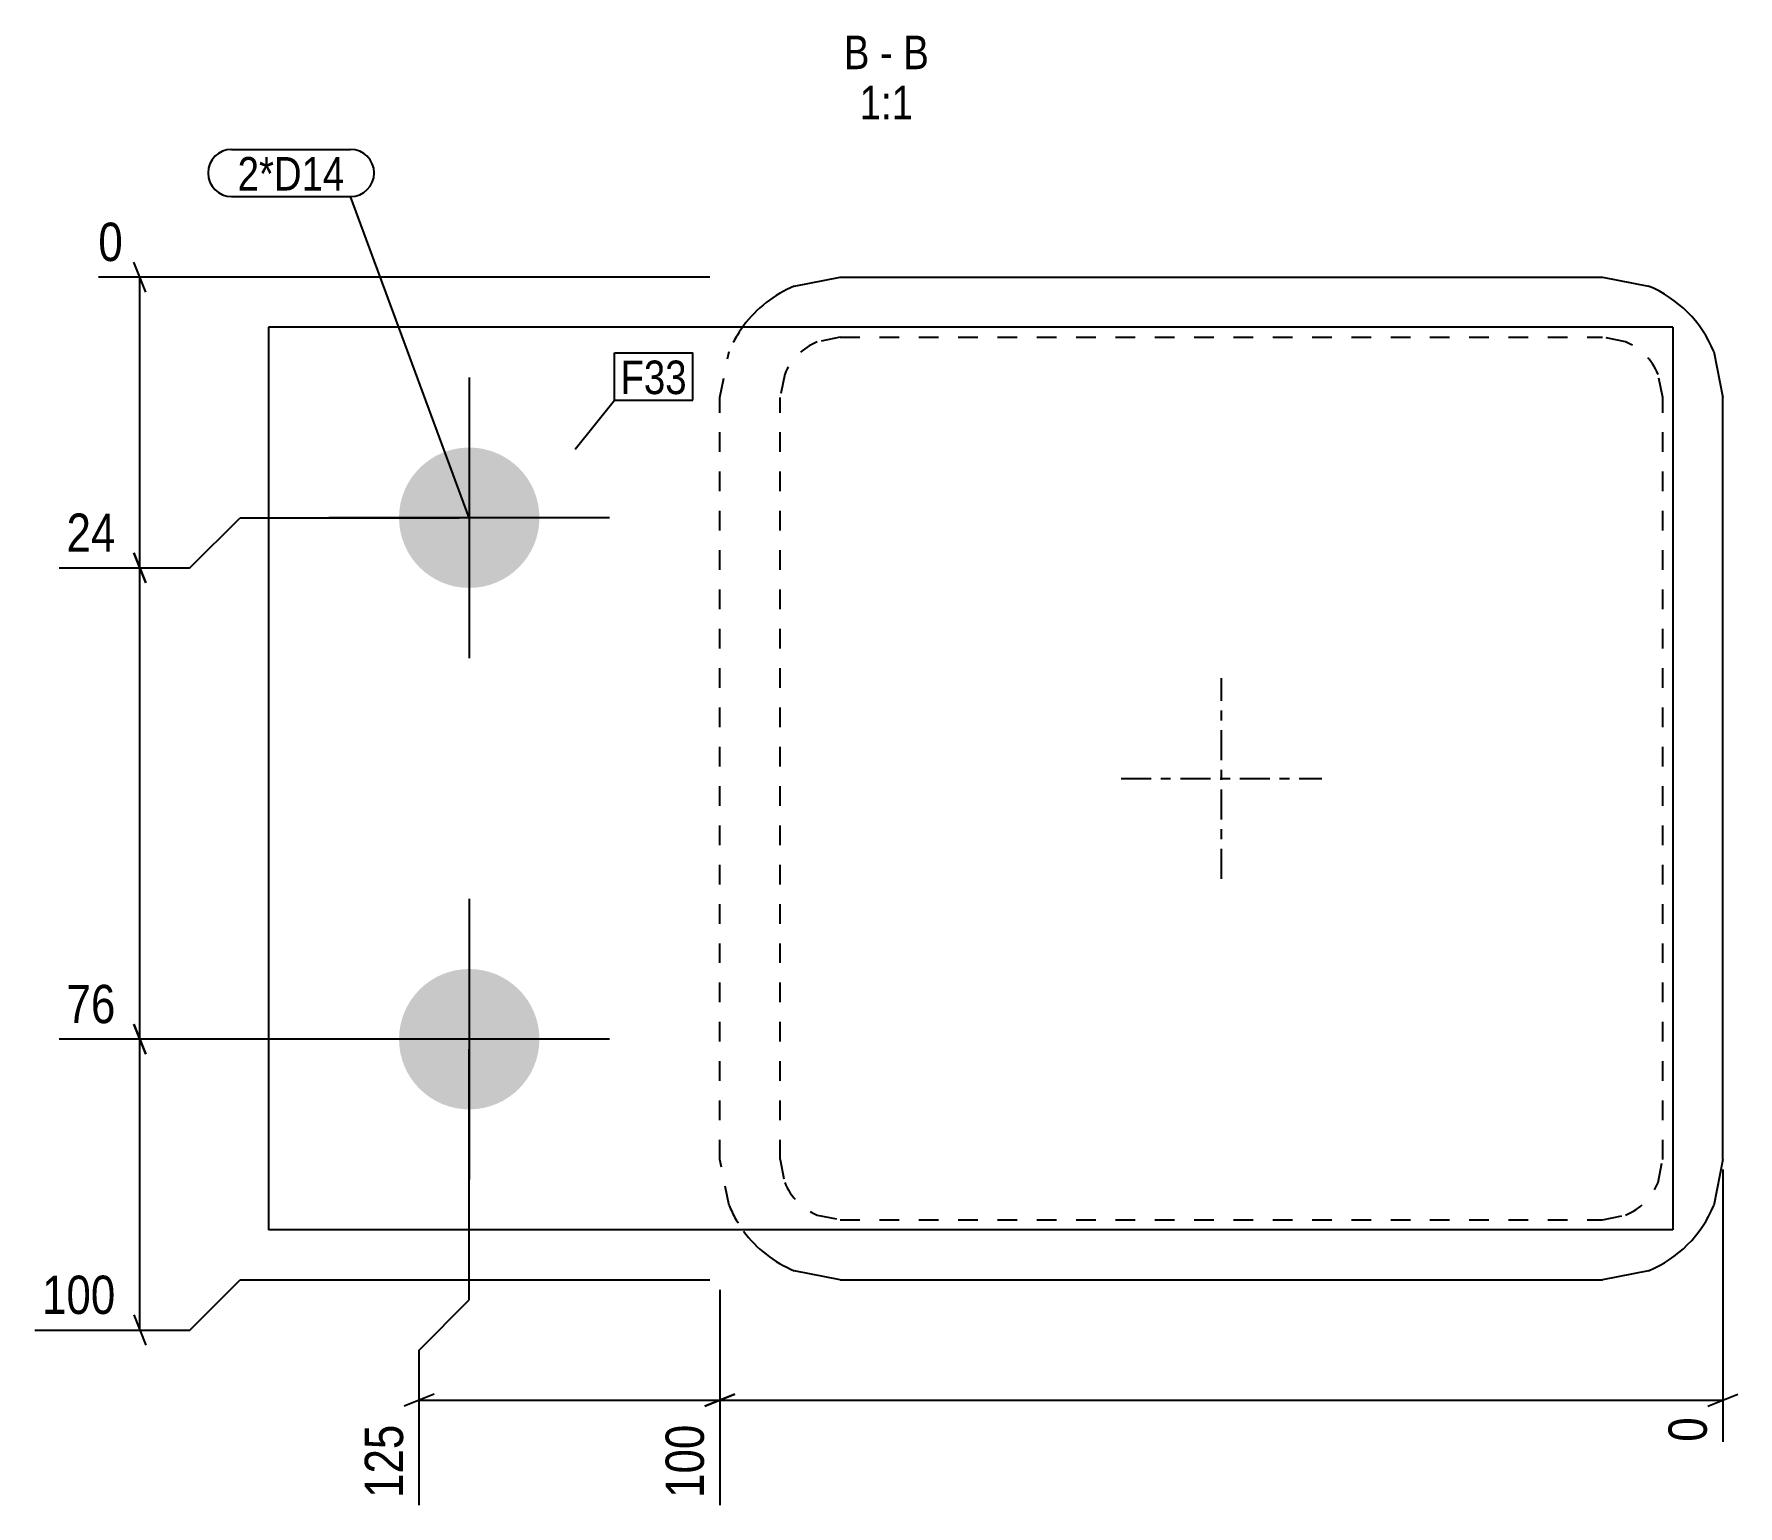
# Model space of a CAD drawing. Header units: millimetres. Extents: x 32 to 31432, y 2 to 1181.
# Drawn here: x 7125.4 to 7295.3, y 2.3 to 149.1 of the extents above; entities that cross this region are included whole.
import ezdxf

# ---------------------------------------------------------------- set-up
doc = ezdxf.new("R2010")
doc.units = ezdxf.units.MM
doc.linetypes.add('DXK_LINE_DOT2', pattern=[3.9198, 1.9599, -1.9599])
doc.linetypes.add('DXK_LINE_DOT3', pattern=[5.9187, 2.979, -0.9799, 0.9799, -0.9799])
for name, color, linetype in [('MÅLSÆTNING', 7, 'Continuous'), ('STÅL', 7, 'Continuous'), ('TEKST', 7, 'Continuous')]:
    doc.layers.add(name, color=color, linetype=linetype)
doc.styles.add('Arial Narrow', font='ARIALN.TTF', dxfattribs={"height": 0.2})

msp = doc.modelspace()

# ---------------------------------------------------------------- hatches: boundary and pattern name
at = {"layer": 'STÅL', "linetype": 'Continuous'}
for points in [[(7168.8, 93.87, -1), (7168.8, 107.87, -1)], [(7168.8, 41.87, -1), (7168.8, 55.87, -1)]]:
    msp.add_hatch(color=96, dxfattribs=at).paths.add_polyline_path(points)

# ---------------------------------------------------------------- linework, layer by layer
at = {"layer": 'MÅLSÆTNING', "color": 7, "linetype": 'Continuous'}
for p, q in [((7136.55, 123.37), (7135.35, 126.37)), ((7192.8, 124.87), (7131.82, 124.87)), ((7135.95, 95.87), (7135.95, 124.87)), ((7140.95, 95.87), (7145.95, 100.87)), ((7140.95, 95.87), (7145.95, 100.87)), ((7145.95, 100.87), (7167.8, 100.87)), ((7145.95, 100.87), (7167.8, 100.87)), ((7135.35, 97.37), (7136.55, 94.37)), ((7136.55, 94.37), (7135.35, 97.37)), ((7127.92, 95.87), (7140.95, 95.87)), ((7127.92, 95.87), (7140.95, 95.87)), ((7135.95, 48.87), (7135.95, 95.87)), ((7135.35, 50.37), (7136.55, 47.37)), ((7136.55, 47.37), (7135.35, 50.37)), ((7167.8, 48.87), (7127.92, 48.87)), ((7167.8, 48.87), (7127.92, 48.87)), ((7135.95, 19.87), (7135.95, 48.87)), ((7168.8, 22.87), (7168.8, 47.87)), ((7293.8, 35.87), (7293.8, 8.73)), ((7140.95, 19.87), (7145.95, 24.87)), ((7145.95, 24.87), (7192.8, 24.87)), ((7193.8, 23.87), (7193.8, 2.4)), ((7163.8, 17.87), (7168.8, 22.87)), ((7135.35, 21.37), (7136.55, 18.37)), ((7125.48, 19.87), (7140.95, 19.87)), ((7163.8, 2.4), (7163.8, 17.87)), ((7165.3, 13.47), (7162.3, 12.27)), ((7163.8, 12.87), (7193.8, 12.87)), ((7192.3, 12.27), (7195.3, 13.47)), ((7195.3, 13.47), (7192.3, 12.27)), ((7193.8, 12.87), (7293.8, 12.87)), ((7292.3, 12.27), (7295.3, 13.47))]:
    msp.add_line(p, q, dxfattribs=at)
at = {"layer": 'STÅL', "color": 2, "linetype": 'Continuous'}
for p, q in [((7201.21, 123.96), (7205.8, 124.87)), ((7205.8, 124.87), (7281.8, 124.87)), ((7281.8, 124.87), (7286.39, 123.96)), ((7288.8, 119.87), (7148.8, 119.87)), ((7148.8, 119.87), (7148.8, 29.87)), ((7288.8, 119.87), (7288.8, 29.87)), ((7292.89, 117.46), (7293.8, 112.87)), ((7293.8, 36.87), (7293.8, 112.87)), ((7293.8, 36.87), (7292.89, 32.28)), ((7288.8, 29.87), (7148.8, 29.87)), ((7205.8, 24.87), (7201.21, 25.78)), ((7286.39, 25.78), (7281.8, 24.87)), ((7205.8, 24.87), (7281.8, 24.87))]:
    msp.add_line(p, q, dxfattribs=at)
at = {"layer": 'STÅL', "color": 7, "linetype": 'DXK_LINE_DOT2'}
for p, q in [((7193.8, 112.87), (7194.71, 117.46)), ((7205.8, 118.87), (7203.5, 118.41)), ((7205.8, 118.87), (7281.8, 118.87)), ((7284.1, 118.41), (7281.8, 118.87)), ((7200.26, 115.17), (7199.8, 112.87)), ((7287.8, 112.87), (7287.34, 115.17)), ((7193.8, 36.87), (7193.8, 112.87)), ((7199.8, 36.87), (7199.8, 112.87)), ((7287.8, 36.87), (7287.8, 112.87)), ((7194.71, 32.28), (7193.8, 36.87)), ((7199.8, 36.87), (7200.26, 34.57)), ((7287.34, 34.57), (7287.8, 36.87)), ((7203.5, 31.33), (7205.8, 30.87)), ((7205.8, 30.87), (7281.8, 30.87)), ((7281.8, 30.87), (7284.1, 31.33))]:
    msp.add_line(p, q, dxfattribs=at)
at = {"layer": 'STÅL', "color": 96, "linetype": 'Continuous'}
for p, q in [((7168.8, 114.87), (7168.8, 86.87)), ((7182.8, 100.87), (7154.8, 100.87)), ((7168.8, 62.87), (7168.8, 34.87)), ((7182.8, 48.87), (7154.8, 48.87))]:
    msp.add_line(p, q, dxfattribs=at)
at = {"layer": 'STÅL', "color": 7, "linetype": 'DXK_LINE_DOT3'}
for p, q in [((7243.8, 64.87), (7243.8, 84.87)), ((7233.8, 74.87), (7253.8, 74.87))]:
    msp.add_line(p, q, dxfattribs=at)
at = {"layer": 'STÅL', "color": 2, "linetype": 'Continuous'}
for centre, start, end in [((7205.8, 112.87), 112.5, 143.5514), ((7281.8, 112.87), 22.5, 67.5), ((7281.8, 36.87), 292.5, 337.5), ((7205.8, 36.87), 216.4486, 247.5)]:
    msp.add_arc(centre, 12, start, end, dxfattribs=at)
at = {"layer": 'STÅL', "color": 7, "linetype": 'DXK_LINE_DOT2'}
for centre, radius, start, end in [((7205.8, 112.87), 12, 143.5514, 157.5), ((7205.8, 112.87), 6, 112.5, 157.5), ((7281.8, 112.87), 6, 22.5, 67.5), ((7205.8, 36.87), 6, 202.5, 247.5), ((7281.8, 36.87), 6, 292.5, 337.5), ((7205.8, 36.87), 12, 202.5, 216.4486)]:
    msp.add_arc(centre, radius, start, end, dxfattribs=at)

# ---------------------------------------------------------------- wipeouts: each hides what was drawn before it
at = {"color": 0, "linetype": 'Continuous'}
for points in [[(7208.7, 145.6), (7208.7, 149.1), (7206.15, 149.1), (7206.15, 145.6)], [(7211.03, 145.6), (7211.03, 149.1), (7209.75, 149.1), (7209.75, 145.6)], [(7214.64, 145.6), (7214.64, 149.1), (7212.08, 149.1), (7212.08, 145.6)], [(7213.06, 140.6), (7213.06, 144.1), (7207.73, 144.1), (7207.73, 140.6)]]:
    msp.add_wipeout(points, dxfattribs=at).dxf.layer = 'TEKST'
at = {"color": 0}
for points in [[(7156.37, 133.5), (7156.37, 137), (7145.71, 137), (7145.71, 133.5)], [(7190.48, 113.2), (7190.48, 116.7), (7183.88, 116.7), (7183.88, 113.2)]]:
    msp.add_wipeout(points, dxfattribs=at).dxf.layer = 'TEKST'

# ---------------------------------------------------------------- next in the draw order: texts
at = {"layer": 'TEKST', "color": 3, "linetype": 'Continuous', "style": 'Arial Narrow'}
for s, p in [('B', (7206.15, 145.6)), ('B', (7212.08, 145.6)), ('-', (7209.75, 145.6)), ('1:1', (7207.73, 140.6))]:
    msp.add_text(s, height=3.34, dxfattribs=at).set_placement(p)

# ---------------------------------------------------------------- next in the draw order: wipeouts: each hides what was drawn before it
at = {"color": 0, "linetype": 'Continuous'}
for points in [[(7135.05, 125.67), (7135.05, 131.27), (7131.02, 131.27), (7131.02, 125.67)], [(7134.32, 96.67), (7134.32, 102.27), (7127.85, 102.27), (7127.85, 96.67)], [(7134.32, 49.67), (7134.32, 55.27), (7127.85, 55.27), (7127.85, 49.67)], [(7134.32, 20.67), (7134.32, 26.27), (7125.41, 26.27), (7125.41, 20.67)], [(7293, 11.97), (7287.4, 11.97), (7287.4, 7.93), (7293, 7.93)], [(7163, 11.24), (7157.4, 11.24), (7157.4, 2.33), (7163, 2.33)], [(7193, 11.24), (7187.4, 11.24), (7187.4, 2.33), (7193, 2.33)]]:
    msp.add_wipeout(points, dxfattribs=at).dxf.layer = 'MÅLSÆTNING'
at = {"color": 0}
for points in [[(7156.37, 133.5), (7156.37, 137), (7145.71, 137), (7145.71, 133.5)], [(7190.48, 113.2), (7190.48, 116.7), (7183.88, 116.7), (7183.88, 113.2)]]:
    msp.add_wipeout(points, dxfattribs=at).dxf.layer = 'TEKST'

# ---------------------------------------------------------------- next in the draw order: linework, layer by layer
at = {"layer": 'MÅLSÆTNING', "color": 7, "linetype": 'Continuous'}
msp.add_line((7193.8, 23.87), (7193.8, 2.4), dxfattribs=at)
at = {"layer": 'TEKST', "color": 7, "linetype": 'Continuous'}
for p, q in [((7145.11, 137.6), (7156.97, 137.6)), ((7145.11, 132.9), (7156.97, 132.9)), ((7168.8, 100.87), (7156.97, 132.9)), ((7183.28, 117.3), (7191.08, 117.3)), ((7183.28, 112.6), (7183.28, 117.3)), ((7191.08, 112.6), (7191.08, 117.3)), ((7179.35, 107.71), (7183.28, 112.6)), ((7183.28, 112.6), (7191.08, 112.6))]:
    msp.add_line(p, q, dxfattribs=at)
for centre, start, end in [((7145.11, 135.25), 90, 270), ((7156.97, 135.25), 270, 90)]:
    msp.add_arc(centre, 2.35, start, end, dxfattribs=at)

# ---------------------------------------------------------------- next in the draw order: texts
at = {"layer": 'MÅLSÆTNING', "color": 3, "linetype": 'Continuous', "style": 'Arial Narrow'}
for s, height, p in [('0', 3.82, (7131.82, 126.47)), ('24', 3.818, (7128.65, 97.47)), ('76', 3.818, (7128.65, 50.47)), ('100', 3.818, (7126.21, 21.47))]:
    msp.add_text(s, height=height, dxfattribs=at).set_placement(p)
for s, height, p in [('125', 3.818, (7162.2, 3.13)), ('100', 3.818, (7192.2, 3.13)), ('0', 3.82, (7292.2, 8.73))]:
    msp.add_text(s, height=height, rotation=90.0002, dxfattribs=at).set_placement(p)
at = {"layer": 'TEKST', "color": 3, "style": 'Arial Narrow'}
for s, p in [('2*D14', (7145.71, 133.5)), ('F33', (7183.88, 113.2))]:
    msp.add_text(s, height=3.34, dxfattribs=at).set_placement(p)

doc.saveas('drawing.dxf')
